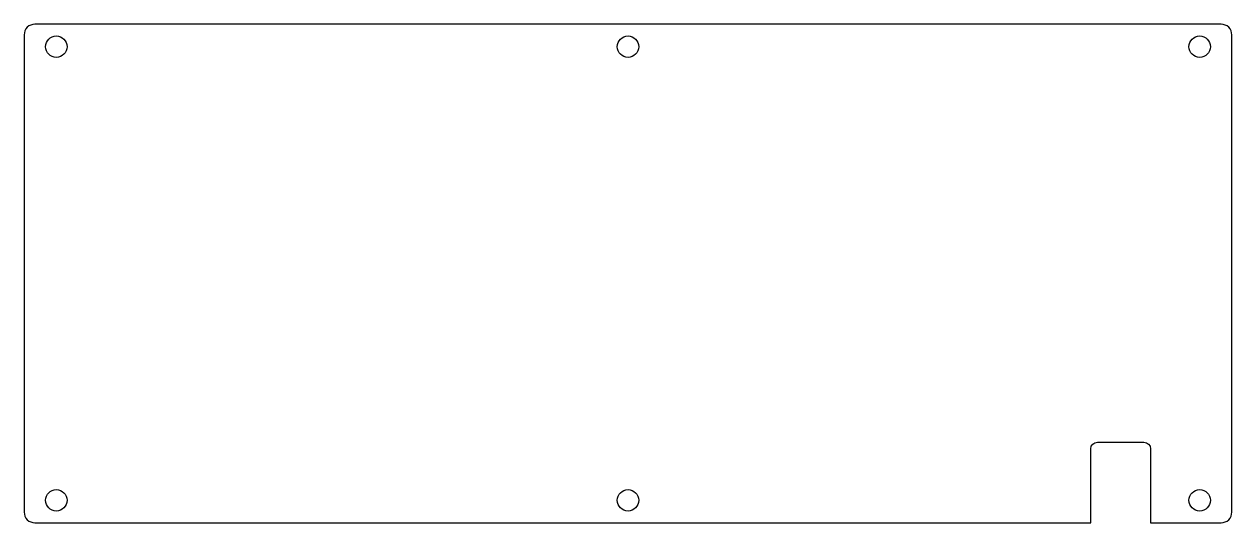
# Model space of a CAD drawing. Header units: millimetres. Extents: x -274 to 8, y -10 to 106.
import ezdxf

# ---------------------------------------------------------------- set-up
doc = ezdxf.new("R2010")
doc.units = ezdxf.units.MM
doc.layers.get('0').update_dxf_attribs({"linetype": 'CONTINUOUS'})

msp = doc.modelspace()

# ---------------------------------------------------------------- linework, layer by layer
msp.add_lwpolyline([(7.5, 103.25, 0.41421356), (5, 105.75), (-271.7, 105.75, 0.41421356), (-274.2, 103.25), (-274.2, -8, 0.41421356), (-271.7, -10.5), (-25.405, -10.5), (-25.405, 6.7125, -0.41421356), (-23.805, 8.3125), (-13.065, 8.3125, -0.41421356), (-11.465, 6.7125), (-11.465, -10.5), (5, -10.5, 0.41421356), (7.5, -8)], format="xyb", close=True)
for centre in [(-266.7, 100.5), (-133.35, 100.5), (0, 100.5), (-266.7, -5.25), (-133.35, -5.25), (0, -5.25)]:
    msp.add_circle(centre, 2.5)

doc.saveas('drawing.dxf')
